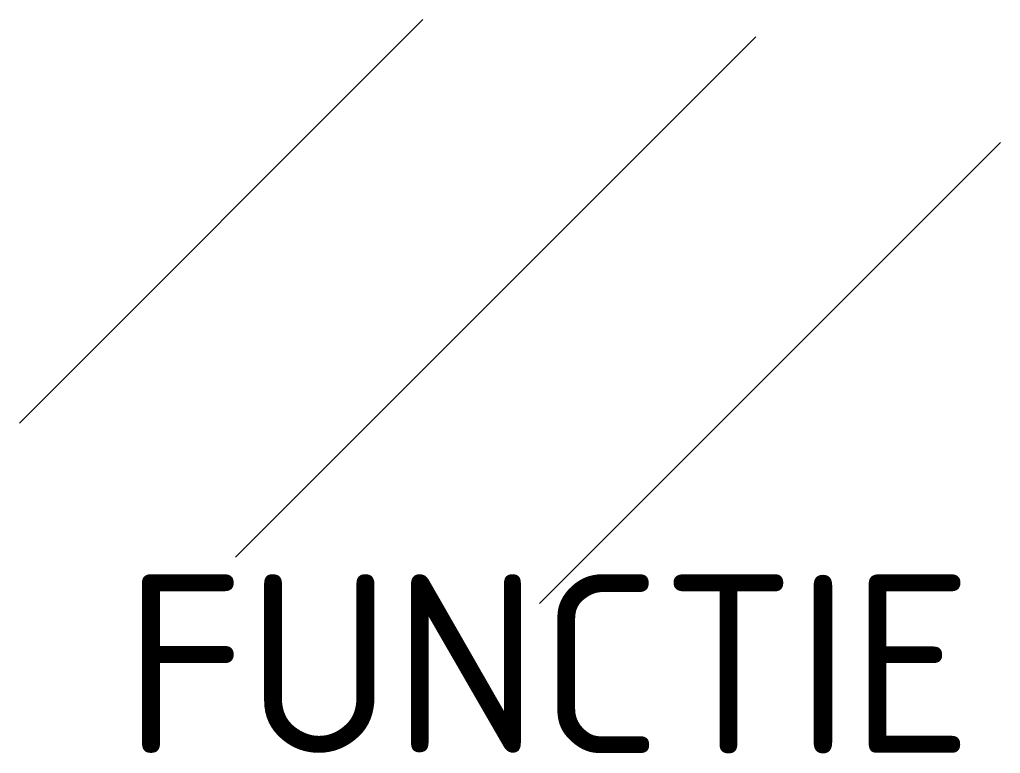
# Model space of a CAD drawing. Extents: x -5.21 to 4.68, y -4.48 to 2.91.
import ezdxf
from ezdxf.enums import TextEntityAlignment as Align

# ---------------------------------------------------------------- set-up
doc = ezdxf.new("R2010")
doc.units = 0
doc.styles.add('NLCS-ISO', font='NLCS-ISO.ttf')

msp = doc.modelspace()

# ---------------------------------------------------------------- linework, layer by layer
at = {"ltscale": 0.1}
for p, q in [((-5.2135, -1.1552), (-1.1471, 2.9111)), ((-3.0368, -2.5084), (2.2086, 2.737)), ((0.0287, -2.9728), (4.6757, 1.6742))]:
    msp.add_line(p, q, dxfattribs=at)

# ---------------------------------------------------------------- texts
at = {"style": 'NLCS-ISO', "flags": 1}
msp.add_attdef('FUNCTIE', text='', height=1.8, dxfattribs=at).set_placement((0.116, -3.5848), align=Align.MIDDLE_CENTER)

doc.saveas('drawing.dxf')
